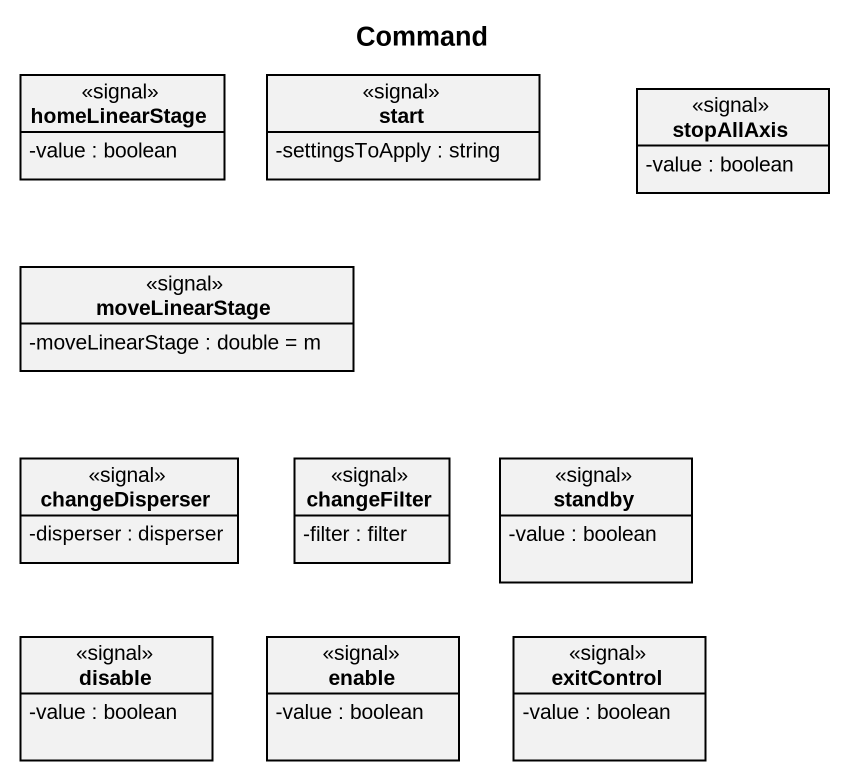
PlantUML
@startuml
title Command
hide circle
hide empty members
skinparam classAttributeIconSize 0
class homeLinearStage <<signal>> {
  -value : boolean
}
class "start" as start_ <<signal>> {
  -settingsToApply : string
}
class stopAllAxis <<signal>> {
  -value : boolean
}
class moveLinearStage <<signal>> {
  -moveLinearStage : double = m
}
class changeDisperser <<signal>> {
  -disperser : disperser
}
class changeFilter <<signal>> {
  -filter : filter
}
class standby <<signal>> {
  -value : boolean
}
class disable <<signal>> {
  -value : boolean
}
class enable <<signal>> {
  -value : boolean
}
class exitControl <<signal>> {
  -value : boolean
}
@enduml
